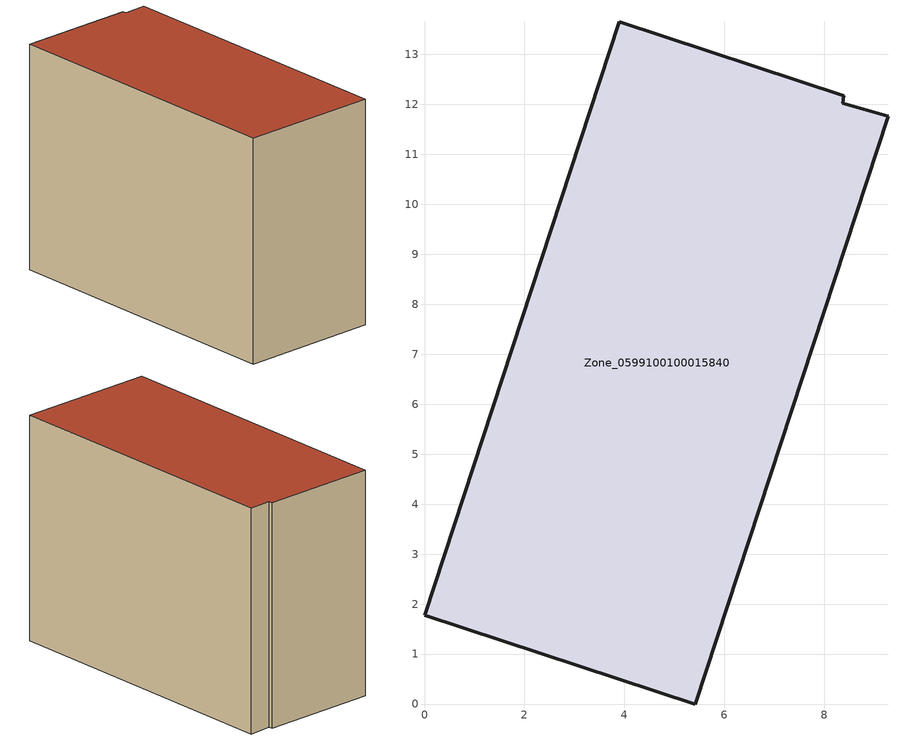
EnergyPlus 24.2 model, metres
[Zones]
Zone_0599100100015840
 floor ground (C_G): 0,1.77 3.89,13.65 8.39,12.18 8.37,12.03 9.28,11.77 5.42,0 z0
 wall outside (C_F): 0,1.77 5.42,0 9.28,11.77 8.37,12.03 8.39,12.18 3.89,13.65 0,1.77 z0:9.18
 roof outside (C_R): 3.89,13.65 0,1.77 5.42,0 9.28,11.77 8.37,12.03 8.39,12.18 z9.18
[BUILDING]
Pand.0599100100015840: North Axis=0; Terrain=City; Loads Convergence Tolerance Value=0.04; Temperature Convergence Tolerance Value=0.4; Solar Distribution=FullExterior; Maximum Number of Warmup Days=25; Minimum Number of Warmup Days=1
[Site:Location]
Rotterdam.The.Hague.AP_ZH_NLD Design_Conditions: Latitude=51.96; Longitude=4.45; Time Zone=1; Elevation=-4.5
[SITE:GROUNDTEMPERATURE:BUILDINGSURFACE]
18, 18, 18, 18, 18, 18, 18, 18, 18, 18, 18, 18
[MATERIAL] Thermal Absorptance=0.9; Solar Absorptance=0.7; Visible Absorptance=0.7
Name | Roughness | Thickness | Conductivity | Density | Specific Heat
G.TI.2015-2018 | MediumSmooth | 0.15 | 0.0428571 | 540 | 1210
F.TI.2015-2018 | Rough | 0.3 | 0.0666667 | 1920 | 840
R.TI.2015-2018 | MediumRough | 0.2 | 0.0333333 | 1500 | 1000
[CONSTRUCTION]
C_G: G.TI.2015-2018
C_F: F.TI.2015-2018
C_R: R.TI.2015-2018
[ZONE]
Zone_0599100100015840: Type=1; Multiplier=1; Ceiling Height=Autocalculate; Volume=Autocalculate; Floor Area=autocalculate; Part of Total Floor Area=Yes
[ZONEINFILTRATION:DESIGNFLOWRATE]
Infil_Zone_0599100100015840: Zone or ZoneList or Space or SpaceList=Zone_0599100100015840; Schedule=AlwaysOn; Design Flow Rate Calculation Method=Flow/Area; Flow Rate per Floor Area=0.0015; Constant Term Coefficient=1; Temperature Term Coefficient=0; Velocity Term Coefficient=0; Velocity Squared Term Coefficient=0
[HVACTEMPLATE:ZONE:IDEALLOADSAIRSYSTEM]
Zone_0599100100015840: Maximum Heating Supply Air Temperature=50; Minimum Cooling Supply Air Temperature=13; Maximum Heating Supply Air Humidity Ratio=0.0156; Minimum Cooling Supply Air Humidity Ratio=0.0077; Heating Limit=NoLimit; Cooling Limit=NoLimit; Dehumidification Control Type=ConstantSensibleHeatRatio; Cooling Sensible Heat Ratio=0.7; Dehumidification Setpoint=60; Humidification Control Type=None; Humidification Setpoint=30; Outdoor Air Method=None; Outdoor Air Flow Rate per Person=0.00944; Outdoor Air Flow Rate per Zone Floor Area=0; Outdoor Air Flow Rate per Zone=0; Demand Controlled Ventilation Type=None; Outdoor Air Economizer Type=NoEconomizer; Heat Recovery Type=None; Sensible Heat Recovery Effectiveness=0.7; Latent Heat Recovery Effectiveness=0.65
[ZONECONTROL:THERMOSTAT]
ThermostatControl_Zone_0599100100015840: Zone or ZoneList=Zone_0599100100015840; Control Type Schedule=DualSetpointControlType; Control 1=Thermostat_Zone_0599100100015840; Temperature Difference Between Cutout And Setpoint=0
[THERMOSTATSETPOINT:DUALSETPOINT]
Thermostat_Zone_0599100100015840: Heating Setpoint Temperature Schedule=HeatingSetpoint_Zone_0599100100015840; Cooling Setpoint Temperature Schedule=CoolingSetpoint_Zone_0599100100015840
[SCHEDULE:COMPACT]
HeatingSetpoint_Zone_0599100100015840: Through: 12/31, For: AllDays, Until: 24:00, 21
CoolingSetpoint_Zone_0599100100015840: Through: 12/31, For: AllDays, Until: 24:00, 24
DualSetpointControlType: Through: 12/31, For: AllDays, Until: 24:00, 4
AlwaysOn: Through: 12/31, For: AllDays, Until: 24:00, 1
